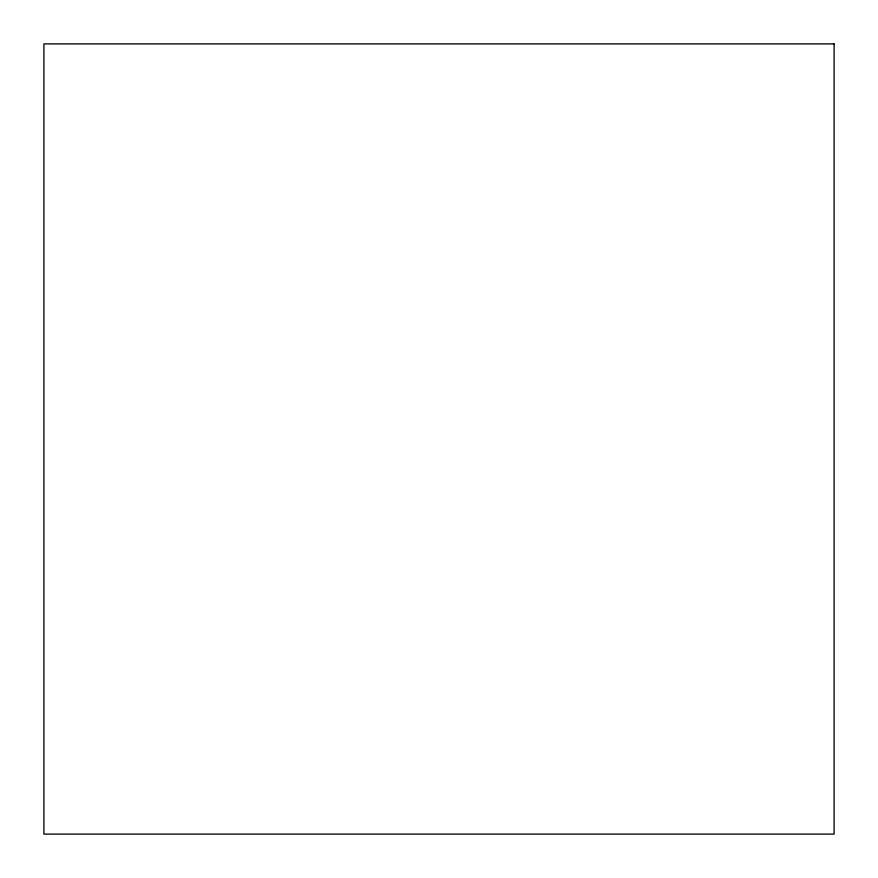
<?xml version="1.0" encoding="UTF-8"?>
<svg xmlns="http://www.w3.org/2000/svg" width="878" height="878" viewBox="0 0 878 878"><rect width="100%" height="100%" fill="white"/><g stroke="black" fill="none" stroke-linecap="round" stroke-linejoin="round"><path stroke-width="1.32" d="M834.1 43.9L43.9 43.9L43.9 834.1L834.1 834.1L834.1 43.9"/></g></svg>
